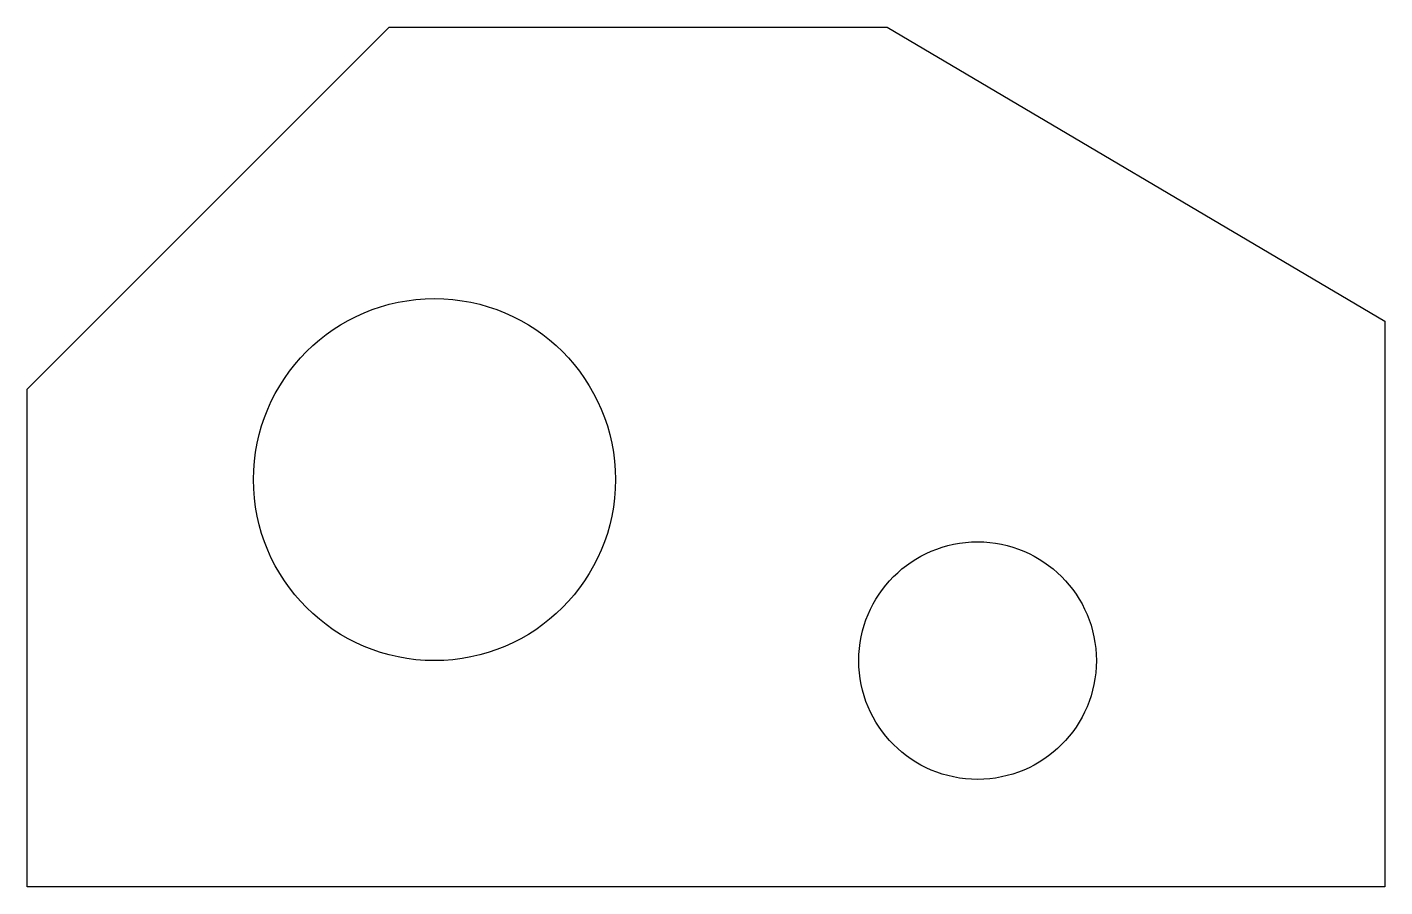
# Model space of a CAD drawing. Header units: millimetres. Extents: x 224 to 464, y 179 to 331.
import ezdxf

# ---------------------------------------------------------------- set-up
doc = ezdxf.new("R2010")
doc.units = ezdxf.units.MM

msp = doc.modelspace()

# ---------------------------------------------------------------- linework, layer by layer
for p, q in [((288.35, 330.84), (224.35, 266.84)), ((288.35, 330.84), (376.35, 330.84)), ((376.35, 330.84), (464.35, 278.84)), ((464.35, 278.84), (464.35, 178.84)), ((224.35, 178.84), (224.35, 266.84)), ((464.35, 178.84), (224.35, 178.84))]:
    msp.add_line(p, q)
for centre, radius in [((296.35, 250.84), 32), ((392.35, 218.84), 21)]:
    msp.add_circle(centre, radius)

doc.saveas('drawing.dxf')
